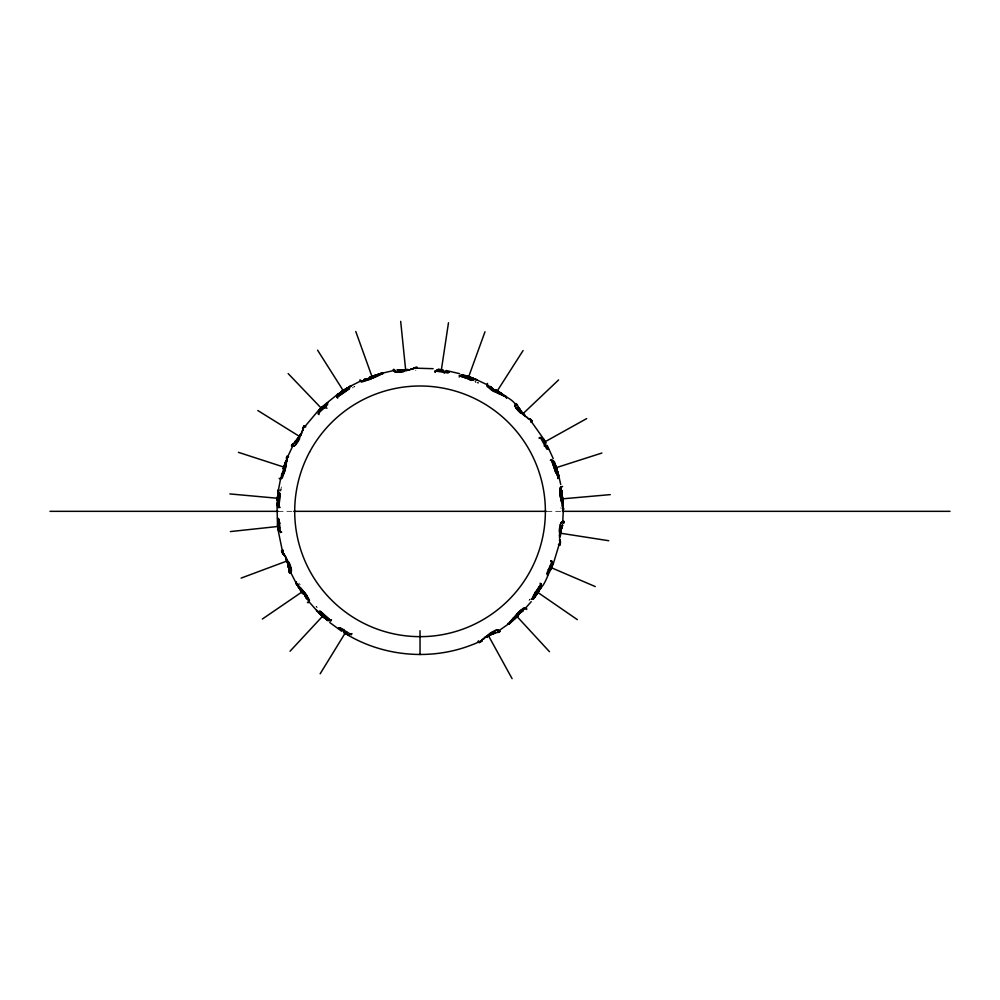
<?xml version="1.0" encoding="UTF-8"?>
<svg xmlns="http://www.w3.org/2000/svg" width="1000" height="1000" viewBox="0 0 1000 1000"><rect width="100%" height="100%" fill="white"/><g stroke="black" fill="none" stroke-linecap="round" stroke-linejoin="round"><path stroke-width="0.75" stroke-dasharray="5 3.75" d="M280.7 491.213L281.087 488.675L280.825 490.363M281.225 487.837L281.375 486.987M529.55 599.8L530.087 599.125L529.012 600.462M352.35 387.887L353.088 387.488M353.825 387.088C355.562 386.712 352.9 386.075 354.562 386.7M278.125 511.337L294.025 511.337M546.875 511.337L561.538 511.337M474.862 381.662L476.138 382.212L475.288 381.85M316.3 606.512L317.125 607.4L316.038 606.213M415.925 370.175A8.375 3.35 -4.4 0 1 415.538 370.363M298.712 583.225A8.9 3.487 57.2 0 1 300.2 584.763M561.163 508.488A8.9 3.487 86.5 0 1 560.887 507.638M477.413 382.775C477.837 383.125 479.963 383 477.413 382.775"/><path stroke-width="1.5" d="M295.575 441.15A9.312 0.75 -44.9 0 0 294.237 442.912L295 442.525A4.675 0.75 -56.9 0 0 295.837 441.575L297.85 438.725A8.675 2.438 -58.8 0 0 298.637 437.287M289.2 568.825L289.15 568.25M562.638 503.088L563.088 505.325L562.475 496.8L562.625 498.4M309.15 601.275A8.05 0.938 69.4 0 1 309.075 601.538L306.725 595.3L300.413 587.85M561.2 492.887L561.25 494.925M282.4 551L282.875 552.163L282.575 550.112A7.55 1.325 59.8 0 1 283.238 550.225M507.938 623.513L508.55 623.6M515.325 404.95L516.55 405.662M278.9 507.612L279.962 493.663L279.062 492.575L279.962 493.663L278.9 507.612L277.15 505.363L277.45 502.587M530.737 422.062A7.538 1.325 36.7 0 0 531.425 421.925L531.425 421.312M559.675 530.95L559.562 536.487M560.487 535.237L560.763 531.5M563.275 511.337L562.663 523.15M562.6 497.887L563.013 503.25M559.575 532.663L559.637 531.512M561.7 493.562L561.675 490.312L561.487 496.925L561.625 494.613M553.212 564.062L559.625 542.913M277.288 499.5L278.012 503.062L279.025 492.5L278.012 503.062L277.188 500.763L278.288 490.737L280.738 478L282.387 474.637M341.737 392.55C360.325 381.45 340.475 394.888 336.725 397.35L337.738 394.212L340.337 393.088M277.337 498.875L277.4 498.25L229.862 493.925M562.812 500.525L563.237 510.163L562.938 507.388M277.45 497.625L278.55 489.75L277.375 499.762L278.55 498.137M559.6 543.188L559.462 544.15M277.675 496.625L277.375 499.762L278.438 498.237M561.325 491.275L563.088 505.325M393.2 370.637L382.663 373.1C381.325 375.988 349.538 385.538 364.963 379.95M277.738 496L278.55 489.75L278.325 490.487M561.075 491.312L561.237 487.312M560.037 489.913L560.388 497.262M293.375 444.7L287.35 457.438L285.225 469.925L282.787 476.325M519.538 408.837A9.312 0.75 59.8 0 0 518.062 406.95L518.25 407.775A4.675 0.75 47.8 0 0 518.962 408.837M286.625 461.425L286.725 460.688M441.388 369.787L448.488 322.75M285.925 466.475L286.075 465.575M285.562 463.188L282.887 473.125M287.6 456.85L283.975 470.213A7.45 2.025 -73.1 0 1 283.587 471.188L281.55 475.35L282.025 474.775M383.075 373.525L382.025 373.512M561.35 491.037L561.65 490.288L561.388 490.875M285.65 462.675L286.887 458.625M510.763 621.825L512.075 619.562L508.475 623.962L497.837 631.45M285.35 469.412L281.55 478.062A7.037 1.037 -63 0 1 281.212 478.438M561.625 526.938L560.887 530.413A8.688 2.438 -81.8 0 0 560.712 532.038M340.238 393.55L341.15 391.788M561.6 528.85L562.15 527.112M284.4 465.475L283.25 469.025L284.062 466.488M283.562 468.013L283.25 469.025L285.35 462.688M339.787 393.862L341.488 391.562M560.737 487.312L560.075 495.188L562.975 508.35M559.25 544.725L559.412 544.338A9.4 1.462 81.4 0 1 559.163 544.75L558.962 544.875A7.538 1.325 89.1 0 1 558.45 544.575M284.125 466.213L285.825 461.45M284.225 465.975L285.275 462.95M551.4 459.588L555.862 472.837L557.188 473.55L554.438 464.688L554.412 461.763L551.4 459.588L555.862 472.837L557.188 473.55L554 463.438L555.6 465.1L558.7 475.887L555.862 466.225L555.55 467.9L555.862 466.225L556.825 469.225M490.375 387.45C483.162 380.737 491.012 391.325 494.675 391.637M280.887 477.537L280.85 478.6A7.975 0.938 -58.2 0 0 281.05 478.575M285.138 463.275L286.012 460.95L285.562 462.1M470.375 377.35L468.688 376.737L485 331.75M552.137 561.163L546.788 573.513M286.9 459.225L286.925 460.55L287.062 458.825M299.175 438.7L302.15 431.812M286.988 459.025L287.712 457.2M287.55 457.6L287.875 456.8M560.513 487.825L560.812 487.2A8.05 0.938 -81.2 0 1 560.95 487.025L561.312 488.05M551.413 565.975L547.3 574.95M292.863 445.425L292.887 446.1A7.275 1.037 -49 0 0 293.762 445.85M551.013 569.138C547.188 575.438 545.5 584.3 539.6 589.012M300.1 434.425L298.675 437.287M562.6 525.112L562.025 525.8A4.675 0.75 -79.9 0 0 561.625 527M282.7 472.312L281.475 475.363L283.425 470.887M283.175 471.375L283.675 470.363M303.9 427.713L318.962 409.837M496.312 632.438L496.25 632.6A9.312 0.75 -15.5 0 1 494 633.538L492.688 634.087M487.075 384.825L486.95 384.9A7.975 0.938 46.4 0 0 486.9 385.163M541.275 583.688L533.513 595.325L533.763 596.812L539.113 589.188C525.588 607.863 538.038 588.6 541.275 583.688L541.138 587.812A26.1 8.475 32.7 0 0 540.1 583.212M557.913 478.562L557.65 476.362M558.025 478.4L557.812 476.987M320.15 673.8L345.062 633.275M496.75 390.412L495.588 389.7L497.337 390.812L523.088 350.55M402.85 370.25L399.3 370.412A4.675 0.75 -4.5 0 1 398.15 370.3L397.287 369.925A9.312 0.75 7.4 0 1 399.738 369.938M538.4 591.8L538.75 591.275L537.5 591.962M536.962 593.875L538.75 591.275L537.362 592.013M379.712 374.175L378.1 375.462L381.175 373.75M397.163 370.05L397.775 370.262M537.987 592.587L539.812 588.1L539.4 590.5L533.425 598.862M538.038 592.325L536.225 594.9M535.7 591.6L534.712 593M536.775 592.163L535.662 593.75M537.638 593.112L535.8 595.675M536.413 592.688L534.538 595.312L535.288 594.263M533.5 598.763L534.675 597.2M533.975 597.938L536.6 594.388M535.862 595.413L532.825 599.438L533.6 598.438M512.612 619.237L513.612 617.888M515.05 618.45C499.237 634.212 518.562 611.013 522.55 609.075M532.6 597.888L533 597.375L531.413 599.4L532.212 598.387M298.387 437.75L296.913 439.487L297.638 438.65M525.337 608.425L521.487 611.1M296.25 440.25L296.575 439.875M531.213 601.65L524.812 608.938M512.625 620.55L520.913 611.8M512.212 620.887L518.525 613.812M290.05 651.225L322.537 616.263M516.938 613.837L521.5 609.738L525.037 608.038A7.037 1.037 -33.7 0 0 524.612 608.075M317.925 413.837L327.675 404.55M517.413 616.3L518.587 615.2L509.675 623M518.275 615.575L514.388 619.062M320.475 409.688L327.762 403.025M523.975 412.775L558.612 379.925M323.913 408.475L325.938 406.625M516.237 617.388L517.025 616.663L513.038 620.2M322.025 406.875A26.113 8.812 47.8 0 0 321.213 410.3A26.212 8.85 47.7 0 1 322.038 406.887L338.462 393.6M483.512 638.688L484.625 637.775A11.625 0.7 -38.7 0 0 487.325 635.925M484.613 637.788L486.225 636.487M485 637.475L485.812 636.812M486.225 636.487L489.837 633.85M304.95 426.175L304.75 426.35A9.4 1.462 -75.5 0 1 305.038 426.188L305.338 426.225A7.55 1.325 -67.9 0 1 305.65 427.05M336.725 397.35C339.812 395.337 359.913 381.812 342.188 392.262M487.975 635.15L488.9 634.487M486.637 637.337L489.237 635.55M518.387 614.15L523.237 610.575L520.675 612.6M262.337 619.05L301.75 592.112M339.938 393.75L340.838 393.15M518.862 613.825L519.8 613.2M340.538 393.35L342.038 392.35M341.45 391.575L343.137 390.487L317.587 350.175M341.625 391.463L344.137 389.862M472.287 380.175L459.35 375.737L462.45 374.613L465.238 376.463M489.237 635.55L489.938 635.112A7.488 1.8 -29.8 0 1 492.95 633.475M343.612 390.325L350.65 386.15L344.675 389.663M522.263 610.913L519.325 613.075A7.45 2.025 -43.7 0 0 518.575 613.862M343.575 391.213L342.013 391.35L350.588 386.163L342.013 391.35L343.438 391.2M375.55 376.675L376.65 376.037M520.225 611.838L520.862 611.462M378.013 375.225L378.65 374.862M545.125 441.725L586.688 418.587M491.012 634.475L494.212 632.938A4.675 0.75 -27.5 0 1 495.3 632.6M373.587 377.762L374.387 377.325M349.712 386.55L360.975 380.85M375.962 375.462L366.463 379.425M380.05 374.087L381.2 373.537M376.438 375.225L378.013 374.462L369.438 378.5A7.45 2.025 -20.7 0 1 368.425 378.787M506.538 397.85L505.2 396.5M361.062 380.8L361.75 380.538M522.463 610.8L522.612 610.725M479.275 641.75C482.362 640.175 473.088 644.7 472.762 644.513C432.375 660.688 384.862 656.925 347.425 634.8M295.887 582.238L296.562 582.1M562.712 521.625L562.85 522.288L562.712 521.638A7.275 1.037 -72 0 0 561.862 522.25M370.913 379.1L363.875 381.3M241.112 578.1L285.837 561.425M490.625 634.85L491.163 634.637M371.438 376.65L369.925 377.2L377 374.775L369.925 377.2L373.113 376.037M479.087 641.825L478.575 641.925A9.4 1.462 -46.2 0 0 479.012 641.787M372.938 376.112L371.938 376.475L355.775 331.488M472.887 379.25L473.95 379.675L472.25 380.163M373.45 375.938L375.975 375.1M473.95 379.675L472.438 380.238M375.3 375.3L382.163 373.188M368.413 378.862L363.888 379.712L364.637 379.738M601.888 453.038L556.425 467.6L554 463.438L554.438 464.688M376.763 374.825L382.663 373.1M411.388 369.3L403.675 371.287M379.925 374.113L382.238 373.45M495.363 632.562L495.8 632.463M407.625 369.4L404.487 370.025A8.675 2.438 -6.5 0 1 402.85 370.225M368.562 378.475L369.7 378.25M366.987 378.775L363.837 379.675L367.488 378.675M368.025 378.575L369.137 378.363M415.25 368.3L417.2 368.25A9.4 1.462 -23.2 0 0 416.737 368.2L433.125 368.688M330.838 620.775L320.45 611.413L318.95 611.438L320.45 611.413L330.838 620.775L327.55 620.6L325.812 618.35M395.375 370.363L394.062 370.913M394.487 370.4L393.975 370.838A7.275 1.037 3.3 0 0 394.7 371.375M308.938 601.587L306.325 596.55M524.875 608.062L525.175 608.025A8.05 0.938 -28.9 0 1 525.388 608.025M230.4 531.575L277.7 526.5M562.725 498.825L610.275 494.625M50 511.337L278.125 511.337M293.75 511.337L546.2 511.337M562.5 511.337L950 511.337M399.325 369.862L402.212 370.012M434.812 370.925L448.113 372.975M439.65 370.412L449.375 372.113M561.562 533.375L608.737 540.725M446.1 370.487L459.613 373.675M459.35 375.737L472.075 380.087M238.4 452.325L283.812 467.075M467.612 376.225L463.988 376.025L472.688 379.175M471.575 377.688L466.138 375.75L463.988 376.025L472.4 379.05M469.6 376.95L467.337 376.25L468.475 377.525M468.812 376.662L467.337 376.25L468.387 377.4M469.363 376.975L470.387 377.238M470.037 377.225L473.475 378.562M475.475 379.387L476.725 379.913L475.65 379.338M470.05 378.438L471.4 378.95L470.725 378.7M470.712 377.488L472.362 378M471.375 377.738L473.913 378.612M471.488 380.288L469.675 379.588L471.85 380.438M471.975 377.85L472.762 378.15M472.975 378.363L475.262 379.175M488.65 387.425C496.812 394.888 509.3 395.188 515.988 404.988M500.613 394.312L497.375 392.95M502.088 394.9L502.775 395.175M474.875 379.012L475.45 379.25M475.725 379.487L476.725 379.913L476.012 379.487M551.575 567.812L595.275 586.575M504.237 395.812L505.387 396.388M475.838 379.412L485.925 384.15M495.775 389.787L496.525 390.262M487.312 384.888L487.95 385.275M499.025 630.513L499.025 630.513A7.163 1.025 -19.8 0 0 497.938 630.312M351.55 634.8L342.275 629.175M490.337 387.062C490.375 387.6 500.037 393.862 502.438 394.237M346.9 633.375L338.612 628.013M494.25 390.112L502.7 394.425L497.163 390.7M257.838 410.538L298.375 435.725M498.387 391.488L499.75 392.388M498.4 391.475L499.475 392.212M341.938 628.95L341.1 628.387M499.45 392.163L501.625 393.675M340.775 628.162L340.112 627.712M500.487 392.875L506.613 397.275L506.087 396.825M493.338 389.525L491.712 388.312M538.013 592.562L577.325 619.637M502.038 393.938L506.613 397.275M526.8 417.413L520.662 412.575L521.312 413.175M504.487 395.975L503.663 395.588L505.375 396.625M329.725 622.513L341.65 631.225M562.55 510.3L562.987 508.787M494.625 390.163L490 386.375L492.537 388.338M523.9 414.012L522.087 412.388A7.488 1.8 45.5 0 1 519.75 409.875M530.337 420.138L543.812 439.237A25.975 8.413 -29.7 0 0 539.2 438.075M323.387 616.9L323.15 615.562M322.587 616.312L317.8 611.487M322.163 615.75L323.7 617.175L323.137 615.413M320.337 614.012L324.487 618.025L326.688 618.7L319.312 611.812L326.688 618.7L324.375 617.938L318.75 612.612M317.062 610.9L308.863 601.65M320.938 614.6L318.538 612.238M319.725 613.425L318.837 612.537M289.887 570.875L296.288 583.425L302.575 590.075M317.512 611.188L316.488 610.138L317.075 610.737M288.15 373.575L321.037 407.938M521.213 411.5L518.913 408.8M517.137 616.638L549.5 651.725M296.537 583.775L298.5 585.662L297.425 584.875M299.75 588.35L305.988 596.55M298.612 587.2L298.25 586.625L304.337 593.9M299.4 587.962L298.25 586.625M562.962 507.688L562.475 506.225M481.463 640.537L481.5 640.575A6.938 0.862 -42.6 0 0 481.7 640.675M304.55 592.325L308.45 598.575M562.938 507.038L562.55 506.4M302.312 592.875L302.95 593.75L301.725 591.987L302.775 593.5M519.375 408.488L521.325 411.312M301.9 592.238L301.038 590.962M301.637 591.888L295.763 582.475L296.062 583.1M301.238 591.287L300.438 590.1M300.312 589.9L299.887 589.25M295.763 582.475L299.95 589.3M304.95 594.8L306.812 598.387M540.212 437.225L546.725 449M285.538 556.862L284.8 555.638L288.675 562.612M285.55 556.875L286.062 557.75M296.325 582.987L297.312 584.688M296.212 582.8L295.775 582.05M543.575 440.737L548.175 449.475M489.087 636.825L512.087 678.65M285.863 559.263L286.212 559.95M303.2 592.087L304.538 594.75M305.225 596.2L306.887 599.025L304.762 595.25M286.737 561.025L287.25 562.137A8.675 2.438 68.9 0 1 287.863 563.688L288.95 567.062A4.675 0.75 70.8 0 1 289.125 568.2M487.075 385.425L487.013 385.275A7.037 1.037 41.7 0 0 487.15 385.675M547.225 445.438L553.225 458.612M556.625 468.225L558.7 475.887L557 469.825M555.363 468.325L556.3 471.4M555.55 468.938L556.65 472.638M562.35 505.125L562.55 505.838M561 500.2L561.225 501.087M287.162 561.462L287.45 562.65M558.55 474.888L560.737 484.5M562.513 502.537L561.337 496A7.45 2.025 83.9 0 1 561.325 494.95M282.35 550.812L277.938 529.312M287.925 564.888L288.212 566.337M280.462 532.575L279.075 519.188M278.738 528.025L277.913 518.188M400.675 321.35L405.538 368.837M562.675 498.925L562.762 500M562.863 500.95L562.962 502.488M562.987 503.188L563.075 504.787M563.125 505.55L563.237 510.163M559.562 536.475L559.625 538.45M559.55 535.95L559.538 534.875M420.037 630.712L420.037 654.575M344.2 631.975A25.913 8.113 -60.3 0 1 343.75 629.362M339.862 628.162A25.962 8.562 -54.8 0 1 338.425 628.312M352.013 633.562A25.975 8.413 -59 0 1 347.425 634.7M331.488 619.688A26.1 8.475 -48.9 0 1 326.85 619.975M327.075 619.725A26.05 8.9 -43.6 0 1 325.588 618.913M296.25 582.513A7.438 1.725 50.7 0 1 296.225 581.75M296.212 583.612A14.3 2.975 31.4 0 1 295.8 582.962M308.837 601.425A9.225 1.037 71.1 0 1 308.6 601.138M289.913 573.125A16.8 2.087 88.8 0 1 288.863 570.475M282.55 551.038A9.525 1.475 52.1 0 1 282.413 550.388M282.987 553.9A17.512 2.637 51.3 0 1 281.537 550.662A17.425 2.6 51.4 0 0 282.887 553.787M288.9 562.212A8.7 3.137 68.1 0 1 291.35 571.325M291 571.138A7.163 1.025 78.6 0 1 290.775 572.137A7.275 1.037 78.7 0 0 291.038 571.263M288.212 565.775A12.85 1.125 83.4 0 0 288.412 566.8A9.575 0.775 82.9 0 0 288.962 568.913M288.438 567.562A13.45 1.438 84.7 0 1 288.212 566.55M288.263 565.438A4.95 0.675 72.9 0 1 288.738 567.425M285.988 559.038A11.787 1.963 67.4 0 1 286.762 560.575M283.075 553.088A13.288 1.275 65.6 0 1 284.088 554.475M287.013 560.037A13.025 0.725 59.8 0 1 286.075 558.312M282.812 552.8A13.475 1 65 0 1 283.438 553.575M286.562 559.513A13.075 0.787 59.7 0 1 285.6 557.75M283.962 555.337A9.738 1.15 56.1 0 1 283.425 554.075A9.637 1.15 56 0 0 283.762 555M283.05 553.55A6.138 0.775 55.5 0 1 284.462 554.788M284.237 555.05A5.85 1.05 67 0 1 284.562 555.638M283 553.55A6.275 0.8 54.8 0 1 284.462 554.763M284.25 554.9A5.55 0.975 66.5 0 1 284.575 555.45M278.2 525.037A25.913 8.113 -8 0 1 279.988 523.088M277.462 525.075A26.113 8.812 -4.5 0 0 279.688 527.812A26.225 8.85 -4.6 0 1 277.475 525.075L276.988 503.95A26.1 8.475 3.4 0 0 280.15 507.463M278.562 519.275A25.962 8.562 -2.5 0 1 277.562 518.225M277.425 503.988A26.05 8.9 8.7 0 1 277.15 502.55M288.05 456.85A7.45 1.725 -77 0 1 288.55 456.413M285.75 466.35A8.938 2.675 -71 0 1 285.562 466.8M287.15 457.5A14.3 2.975 83.8 0 1 287.425 456.775M286.3 458.338A16.95 3.075 86.7 0 1 287.038 456.112M285.4 465.875A16.825 1.4 -79.6 0 1 285.15 467.488M280.775 478.363A9.225 1.037 -56.6 0 1 280.85 478M291.6 446.1A16.8 2.087 -38.8 0 1 293.038 443.663M302.587 428.862A17.512 2.637 -76.4 0 1 304.262 425.737M299.637 438.625A8.7 3.137 -59.6 0 1 293.913 446.15M293.85 445.75A7.163 1.025 -49.1 0 1 292.913 446.175M296.388 440.25A12.85 1.113 -44.3 0 0 295.712 441.037A9.575 0.775 -44.7 0 0 294.363 442.762M295.113 441.538A13.45 1.438 -43 0 1 295.775 440.737M296.688 440.1A4.95 0.675 -54.8 0 1 295.4 441.688M299.962 434.963A11.55 1.925 -60.3 0 1 299.413 436.087M303.288 428.425A13.3 1.275 -62.1 0 1 302.812 430.087M300.287 436.025A11.688 0.65 -67.9 0 1 301.5 433.263M303.363 428.05A13.475 1.013 -62.7 0 1 303.125 429.025M300.338 435.613A11.812 0.712 -68 0 1 301.6 432.75M302.913 428.7A6.138 0.775 -72.2 0 1 302.787 430.588A6.275 0.8 -72.8 0 0 302.875 428.663M302.438 430.562A5.863 1.05 -60.7 0 1 302.175 431.175M302.562 430.475A5.55 0.975 -61.2 0 1 302.325 431.062M322.512 407.438A25.913 8.113 44.4 0 1 326.975 408.212M327.3 404.2A25.962 8.562 49.9 0 1 327.512 402.775M319 414.588A25.975 8.413 45.7 0 1 319.062 409.862M320.988 408.175A25.913 8.85 51.1 0 0 319.288 410.175A26.05 8.9 50.9 0 1 321.025 408.2M337.612 398.25A26.1 8.475 55.7 0 1 338.525 393.688M338.7 393.963A26.05 8.9 61.1 0 1 340.3 392.512M382.5 373.562A7.45 1.725 -24.6 0 1 382.887 373.612M376.538 376.25A5.162 1.438 -18.8 0 1 376.012 376.475M381.45 373.25A14.3 2.975 -43.9 0 1 382.188 373.025M375.087 376.775A16.438 2.138 -25.7 0 1 373.975 377.388M361.087 381.287A8.05 0.938 -5.9 0 1 360.85 381.15M361.025 380.95A9.225 1.037 -4.3 0 1 361.362 380.788M394.05 369.5A16.8 2.087 13.5 0 0 393.175 369.812A16.488 2.1 13.9 0 1 393.888 369.45M417.038 367.388A17.512 2.637 -24.1 0 0 413.537 367.975A17.425 2.6 -24 0 1 417.113 367.362M404 371.6A8.7 3.137 -7.3 0 1 394.562 371.675M394.837 371.375A7.163 1.025 3.3 0 1 393.925 370.9M397.512 369.963A9.575 0.775 7.6 0 1 399.913 369.988M401.037 370.163A4.95 0.675 -2.5 0 1 399 370.125M407.113 369.625A11.55 1.938 -8 0 1 405.887 369.875M414.75 368.062A13.25 1.275 -9.8 0 1 414.062 368.55M406.637 370.487A11.688 0.65 -15.6 0 1 409.375 369.8M412.1 368.888A5.863 1.05 -8.4 0 1 410.812 369.212M412.25 368.938A5.562 0.975 -8.9 0 1 410.775 369.325M442.675 370.637A25.913 8.113 -83.3 0 1 444.237 373.15M448.162 372.463A25.962 8.562 -77.8 0 1 449.425 371.763M438.537 369.762A25.925 8.85 -76.5 0 1 440.938 369.787M438.537 369.738A26.05 8.9 -76.8 0 1 440.7 369.738M506.15 397.425A7.45 1.725 27.7 0 1 506.388 397.85M505.75 396.4A14.3 2.975 8.4 0 1 506.388 396.85M487.175 384.95A9.225 1.037 48 0 1 487.5 385.112M517.65 405.613A16.8 2.087 65.8 0 0 515.65 403.587A16.488 2.1 66.2 0 1 517.562 405.337M531.312 421.25A9.4 1.462 29.1 0 1 531.512 421.625M529.55 418.587A17.512 2.637 28.3 0 1 532.15 421M520.575 413.025A8.475 3.05 45.1 0 1 515.075 405.825M520.6 412.7A9.7 3.575 45.1 0 1 517.1 408.85M515.425 405.85A7.163 1.025 55.6 0 1 515.312 404.762M518.175 407.1A9.575 0.775 59.9 0 1 519.625 409.012M520.175 410.025A4.95 0.675 49.8 0 1 518.962 408.375M522.125 412.3A8.6 2.413 45.9 0 1 521.275 411.45M525.025 415.125A12.463 1.663 43.6 0 1 524.075 414.338A10.688 1.95 44.7 0 1 523.05 413.475M530.288 419.55A13.288 1.013 42 0 1 530 419.588M523.325 414.65A11.688 0.65 36.8 0 1 525.538 416.4M529.612 418.938A6.138 0.775 32.4 0 1 527.825 418.338A6.062 0.75 32.8 0 0 529.562 418.95M522.525 413.713A12.075 0.65 41.3 0 1 524.275 415.3M527.413 417.6A5.863 1.05 43.9 0 1 527.062 417.325M545.237 443.275A25.913 8.113 -31 0 1 544.212 446.037M547.15 448.725A25.962 8.562 -25.5 0 1 548.475 449.3M539.237 438.038A26.1 8.475 -29.8 0 1 543.725 439.3M543.4 439.462A25.913 8.85 -24.2 0 1 544.775 441.15M543.425 439.45A26.05 8.9 -24.4 0 1 544.75 441.163M550.312 460.225A26.1 8.475 -19.6 0 1 554.487 462.25M554.175 462.35A26.05 8.9 -14.3 0 1 555.175 464.263M562.825 509.888A7.45 1.725 80 0 1 562.537 510.487M563.337 510.312A15.263 3.438 57.9 0 0 563.425 509.688A14.3 2.975 60.7 0 0 563.4 508.95M563.25 508.05A15.075 2.737 63.6 0 1 563.4 509M561.725 500.538A16.838 1.4 77.3 0 1 561.325 498.963M561.1 487.238A9.225 1.037 -79.6 0 1 561.175 487.6M563.6 523.188A16.8 2.087 -61.8 0 0 563.75 521.163A16.488 2.1 -61.5 0 1 563.75 522.975M560.375 541.337A17.512 2.637 80.6 0 1 560.05 544.862M559.275 531.188A8.7 3.137 -82.6 0 1 561.613 522.038M561.825 522.375A7.163 1.025 -72.1 0 1 562.513 521.613M562.513 525.325A9.575 0.775 -67.7 0 1 561.888 527.638M561.425 528.688A4.963 0.675 -77.8 0 1 561.987 526.712M560.375 534.362A10.7 1.95 -83 0 1 560.45 533.075M559.975 542.475A13.25 1.275 -85.1 0 1 559.675 541.7M559.862 534.212A13.025 0.725 89.1 0 1 559.837 535.975M560.225 539.6A9.738 1.15 85.4 0 1 560.075 540.962A9.475 1.125 85.3 0 0 560.2 539.825M550.413 568.85A25.913 8.113 21.3 0 1 548.175 569.612M550.487 565.7A26.113 8.812 24.8 0 1 551.075 569.163A26.212 8.85 24.7 0 0 550.5 565.7M547.275 573.688A25.962 8.562 26.9 0 1 547.625 575.087M550.85 560.887A25.975 8.413 22.7 0 1 552.65 565.212A26.1 8.475 22.5 0 0 550.9 560.9M551.35 567.762A25.913 8.85 28.1 0 0 552.312 565.062A26.05 8.9 27.9 0 1 551.287 567.737M540.775 587.575A26.05 8.9 38.1 0 1 540.037 589.362M508.438 623.475A7.45 1.725 -47.7 0 1 507.875 623.612M513.075 618.462A5.162 1.438 -41.9 0 0 512.5 619.087A5.012 1.363 -42 0 1 513.013 618.575M509.738 623.362A14.438 3 -66.9 0 1 508.85 624.075M525.312 608.275A9.225 1.037 -27.3 0 1 525.075 608.55M497.625 632.525A16.8 2.087 -9.5 0 0 500.075 631.1A16.488 2.1 -9.1 0 1 497.9 632.513M478.338 641.725A7.55 1.325 -38.6 0 1 478.488 640.825M482.05 640.75A17.512 2.637 -47.1 0 1 479.062 642.65A17.425 2.6 -47 0 0 481.95 640.863M489.412 633.688A8.7 3.137 -30.3 0 1 498.075 629.938M496.025 632.663A9.575 0.775 -15.4 0 1 493.812 633.575M492.7 633.85A4.95 0.675 -25.5 0 1 494.6 633.088M490.012 635.163A8.6 2.425 -29.5 0 1 491.05 634.55M487.325 636.725A11.55 1.925 -31 0 1 488.35 636.013M481.163 640.938A13.35 1.013 -33.4 0 1 482.05 640.062M487.562 635.625A11.688 0.65 -38.5 0 1 485.175 637.438M480.887 641.263A13.537 0.725 -34.1 0 1 481.2 640.888M481.725 640.725A6.837 0.862 -42.9 0 1 481.575 640.438A5.525 0.663 -38.4 0 1 482.375 639.425A5.6 0.663 -38.9 0 0 481.587 640.45M483.013 639.35A5.863 1.05 -31.4 0 1 484.263 638.413M482.863 639.362A5.55 0.975 -31.9 0 1 484.075 638.425M459.188 376.987A26.1 8.475 -71.9 0 1 463.35 374.913M463.225 375.225A26.05 8.9 -66.6 0 1 465.575 375.737M305.788 596.375A4.963 0.688 58.2 0 1 306.562 597.987M304.288 593.938A7.45 2.025 54.6 0 1 304.875 594.8M297.913 585.588A18.525 2.637 37.5 0 1 296.837 584.425M296.613 584.425A18.4 0.725 43 0 1 295.912 583.675M302.587 590.638A15.125 3.925 52.9 0 1 304.4 592.725M309.113 599.263A6.85 1.575 58.4 0 1 309.363 601.05M308.6 602.087A16.538 2.362 77 0 1 307.425 602.275M285.663 466.337A9.887 2.637 -70.9 0 1 285.512 466.712M282.9 472.875A4.963 0.688 -69.5 0 1 282.1 474.462M286.762 458.312A18.4 0.725 -84.6 0 1 286.925 457.3M285.5 466.838A15.125 3.925 -74.7 0 1 284.95 469.538M282.65 477.262A6.85 1.575 -69.3 0 1 281.388 478.562M280.087 478.587A16.538 2.362 -50.7 0 1 279.2 478.275M291.663 446.138A16.488 2.1 -38.5 0 1 292.8 443.812M302.625 428.725A17.425 2.6 -76.3 0 1 304.3 425.662M299.288 438.2A10.213 3.5 -59.8 0 1 296.275 443.113M296.275 444.1A6.938 2.275 -59 0 1 293.975 445.988M298.837 436.925A7.688 1.85 -59.2 0 1 296.65 440.562M366.675 379.275A4.963 0.688 -17.1 0 1 364.925 379.613M379.113 374.387A18.525 2.637 -37.8 0 1 380.513 373.65M380.562 373.438A18.4 0.725 -32.3 0 1 381.463 372.95M373.038 377.638A15.125 3.912 -22.4 0 1 370.562 378.862M363.05 381.763A6.85 1.575 -16.9 0 1 361.25 381.55M360.425 380.55A16.538 2.362 1.6 0 1 360.062 379.738M404.137 371.062A10.213 3.5 -7.4 0 1 398.4 371.688M397.625 372.287A6.938 2.275 -6.7 0 1 394.725 371.625M404.862 369.938A7.688 1.85 -6.8 0 1 400.65 370.425M406.188 370.05A12.275 0.925 -10.4 0 1 408.963 369.637M491.95 388.4A4.963 0.688 35.2 0 1 490.613 387.225M494.288 390.062A7.45 2.025 31.6 0 1 493.413 389.487M503.425 395.25A18.525 2.637 14.5 0 1 504.862 395.913M505.062 395.812A18.4 0.725 20 0 1 506 396.225M497.137 392.438A15.125 3.912 29.9 0 1 494.663 391.225M487.775 387.05A6.85 1.575 35.4 0 1 486.825 385.487M487.137 384.225A16.538 2.362 54 0 1 487.55 383.438M529.675 418.65A17.425 2.6 28.4 0 1 532.212 421.05M516.413 408.612A6.938 2.275 45.7 0 1 515.163 405.913M527.475 417.775A5.55 0.975 43.5 0 1 527.137 417.5M561.287 493.137A4.963 0.688 87.5 0 1 561.4 491.35M562.875 506.4A18.525 2.637 66.8 0 1 563.237 507.938M563.438 508.025A18.4 0.725 72.3 0 1 563.688 509.025M561.263 499.7A15.125 3.925 82.2 0 1 560.712 497M559.8 489A6.85 1.575 87.7 0 1 560.462 487.3M561.638 486.775A16.538 2.362 -73.7 0 1 562.587 486.7M560.4 541.475A17.425 2.6 80.7 0 1 560.062 544.95M559.763 531.45A10.213 3.5 -82.7 0 1 560.625 525.75M560.237 524.85A6.938 2.275 -82 0 1 561.613 522.2M562.575 525.138A9.312 0.75 -67.9 0 1 561.975 527.463M560.675 532.438A7.688 1.85 -82.2 0 1 561.263 528.237M560.45 534.825A13.238 0.988 -85.7 0 1 560.212 536.85M520.763 612.025A4.963 0.688 -40.1 0 1 522.25 611.025M511.238 621.388A18.525 2.637 -60.8 0 1 510.238 622.612M510.262 622.837A18.4 0.725 -55.3 0 1 509.625 623.638M515.013 617.013A16.062 2.087 -48.8 0 1 516.163 615.562M515.55 616.013A15.125 3.925 -45.4 0 1 517.35 613.925M523.138 608.325A6.85 1.575 -40 0 1 524.875 607.8M525.812 608.488A16.625 2.375 -21.4 0 1 526.562 609.513M489.5 634.225A10.213 3.5 -30.4 0 1 494.538 631.425M495.012 630.562A6.938 2.275 -29.6 0 1 497.95 630.037M289.975 573.112A16.488 2.112 89.2 0 1 288.825 570.75M288.35 562.225A10.213 3.487 67.9 0 1 290.4 567.6M291.175 568.212A6.938 2.275 68.7 0 1 291.262 571.188M289 569.1A9.312 0.75 82.8 0 1 288.425 566.975M287.075 561.8A7.688 1.85 68.5 0 1 288.612 565.75M286.2 559.7A11.475 1.913 67.4 0 1 286.762 560.825M503.225 395.513L501.45 394.9L503.225 395.513M317.925 611.788L317.312 611.15L317.95 611.638M557 473.875L556.825 473.263L557.487 475.75L557 473.875M309.637 452A125.325 125.325 0 0 0 420.037 636.65A125.162 125.162 0 0 0 431.488 636.15A125.325 125.325 0 0 0 524.55 442.163A125.325 125.325 0 0 0 309.637 452M343.787 632.587A26.113 8.812 -56.9 0 0 347.3 632.5A26.212 8.85 -57 0 1 343.787 632.575M345.3 633.263A25.913 8.85 -53.5 0 0 347.675 634.4A26.05 8.9 -53.8 0 1 345.325 633.212M278.025 529.288A25.987 8.413 -6.6 0 0 281.712 532.188A26.113 8.475 -6.8 0 1 278.038 529.288M277.787 527.175A25.913 8.85 -1.2 0 0 278.4 529.263A26.05 8.9 -1.4 0 1 277.825 527.175M412.3 369.175A6.138 0.775 -19.9 0 0 413.862 368.125A6.275 0.8 -20.5 0 1 412.325 369.188M442.825 369.925A26.113 8.812 -79.9 0 0 439.613 371.375A26.212 8.85 -80 0 1 442.825 369.925M438.6 369.4A25.975 8.413 -82 0 0 434.875 372.225A26.1 8.475 -82.1 0 1 438.6 369.412M545.9 442.95A26.113 8.812 -27.5 0 0 542.788 441.3A26.212 8.85 -27.6 0 1 545.887 442.95M559.513 539.825A6.138 0.775 84.8 0 0 560.138 541.613A6.062 0.75 85.1 0 1 559.525 539.825"/></g></svg>
